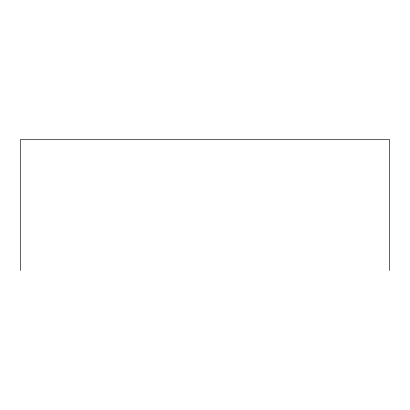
<?xml version="1.0" encoding="UTF-8"?>
<svg xmlns="http://www.w3.org/2000/svg" width="410" height="410" viewBox="0 0 410 410"><rect width="100%" height="100%" fill="white"/><g stroke="black" fill="none" stroke-linecap="round" stroke-linejoin="round"><path stroke-width="0.61" d="M389.5 270.503L389.5 139.497L20.5 139.497L20.5 270.503"/></g></svg>
